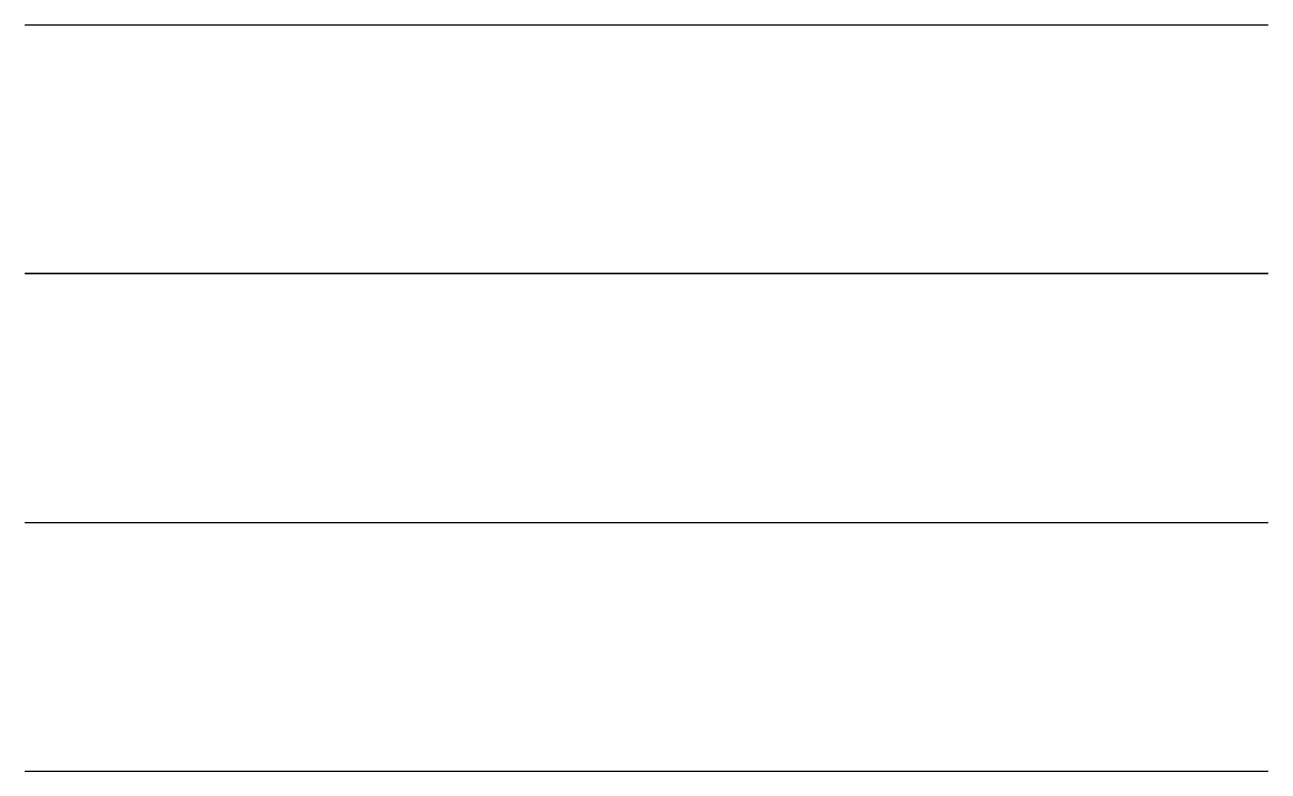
# Model space of a CAD drawing. Extents: x 0 to 50, y 0 to 30.
import ezdxf

# ---------------------------------------------------------------- set-up
doc = ezdxf.new("R2010")
doc.units = 0
doc.layers.get('0').update_dxf_attribs({"linetype": 'CONTINUOUS'})

msp = doc.modelspace()

# ---------------------------------------------------------------- linework, layer by layer
at = {"lineweight": -3}
msp.add_line((0, 30), (50, 30), dxfattribs=at)
at = {"linetype": 'CONTINUOUS', "lineweight": 35, "ltscale": 2.5}
msp.add_line((0, 20), (50, 20), dxfattribs=at)
at = {"linetype": 'BYBLOCK', "lineweight": -2}
msp.add_line((0, 10), (50, 10), dxfattribs=at)
msp.add_line((0, 0), (50, 0))

doc.saveas('drawing.dxf')
